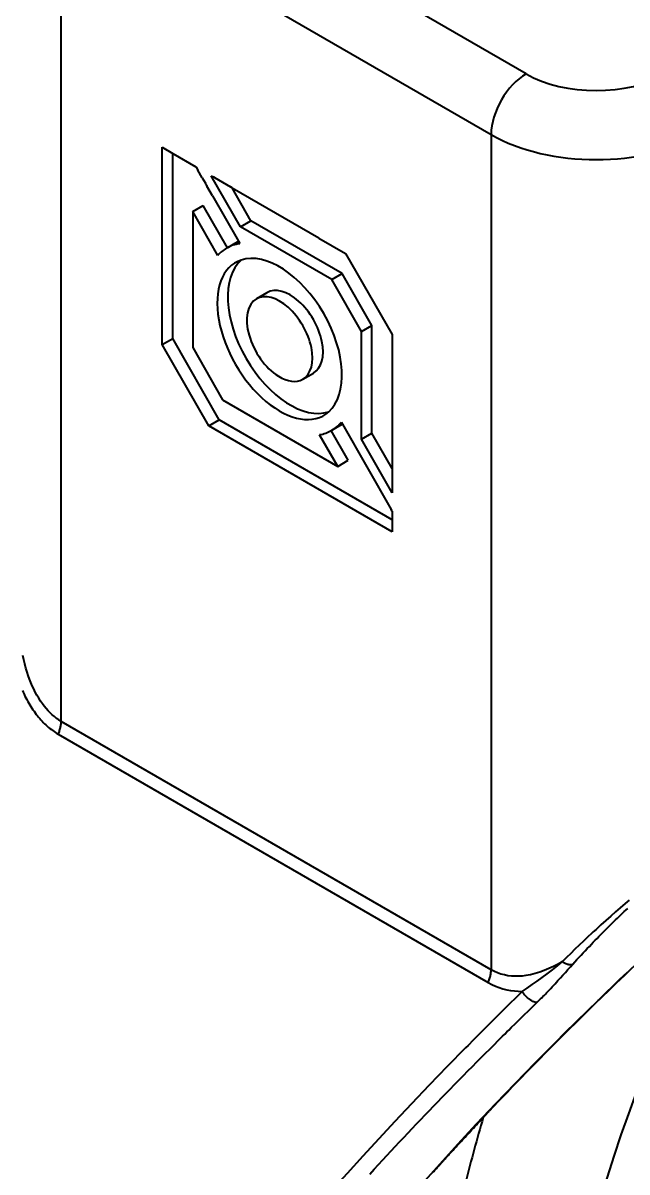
# Model space of a CAD drawing. Header units: millimetres. Extents: x 15 to 415, y 5 to 292.
# Drawn here: x 279.25 to 291.45, y 116.65 to 139.85 of the extents above; entities that cross this region are included whole.
import ezdxf

# ---------------------------------------------------------------- set-up
doc = ezdxf.new("R2010")
doc.units = ezdxf.units.MM
doc.layers.add('Geometries', color=7, linetype='Continuous')

msp = doc.modelspace()

# ---------------------------------------------------------------- linework, layer by layer
at = {"layer": 'Geometries', "linetype": 'Continuous', "lineweight": 40}
for p, q in [((289.416, 138.819), (280.73, 143.834)), ((280.023, 142.609), (288.708, 137.595)), ((280.023, 125.743), (280.023, 142.609)), ((288.708, 137.595), (288.708, 120.729)), ((282.064, 133.354), (282.064, 137.336)), ((282.064, 137.336), (282.276, 137.213)), ((282.276, 133.476), (282.276, 137.213)), ((282.276, 137.213), (282.746, 136.942)), ((282.746, 136.942), (282.751, 136.933)), ((282.751, 136.933), (282.786, 136.872)), ((282.874, 136.718), (282.786, 136.872)), ((282.874, 136.718), (282.936, 136.609)), ((283.054, 136.761), (283.072, 136.751)), ((283.644, 135.732), (283.054, 136.761)), ((283.075, 136.749), (283.072, 136.751)), ((283.075, 136.749), (283.09, 136.741)), ((283.12, 136.723), (283.09, 136.741)), ((283.12, 136.723), (283.444, 136.537)), ((282.936, 136.609), (282.941, 136.6)), ((282.946, 136.59), (282.941, 136.6)), ((282.946, 136.59), (282.956, 136.573)), ((282.956, 136.573), (282.967, 136.554)), ((283.08, 136.357), (282.967, 136.554)), ((283.476, 136.518), (283.444, 136.537)), ((283.856, 135.854), (283.476, 136.518)), ((283.476, 136.518), (285.228, 135.506)), ((283.08, 136.357), (283.605, 135.437)), ((282.68, 136.038), (282.892, 136.16)), ((282.68, 136.038), (282.683, 133.291)), ((283.187, 135.154), (282.68, 136.038)), ((283.381, 135.308), (282.892, 136.16)), ((283.644, 135.732), (283.856, 135.854)), ((285.489, 134.666), (283.644, 135.732)), ((285.701, 134.789), (283.856, 135.854)), ((285.231, 135.504), (285.228, 135.506)), ((285.231, 135.504), (285.77, 135.193)), ((283.381, 135.308), (283.365, 135.299)), ((283.577, 135.422), (283.381, 135.308)), ((283.605, 135.437), (283.631, 135.39)), ((285.77, 135.193), (286.707, 133.553)), ((285.489, 134.666), (285.701, 134.789)), ((286.087, 133.617), (285.489, 134.666)), ((286.299, 133.739), (285.701, 134.789)), ((284.18, 134.4), (283.97, 134.279)), ((283.968, 134.277), (283.97, 134.279)), ((286.087, 133.617), (286.299, 133.739)), ((286.299, 131.567), (286.299, 133.739)), ((282.064, 133.354), (282.276, 133.476)), ((283.216, 131.832), (282.276, 133.476)), ((286.087, 131.445), (286.087, 133.617)), ((286.707, 133.553), (286.707, 130.853)), ((283.004, 131.709), (282.064, 133.354)), ((282.683, 133.291), (283.282, 132.238)), ((284.905, 132.654), (285.117, 132.776)), ((283.282, 132.238), (285.61, 130.894)), ((283.004, 131.709), (283.216, 131.832)), ((286.707, 129.816), (283.216, 131.832)), ((285.683, 131.785), (285.705, 131.746)), ((286.707, 129.571), (283.004, 131.709)), ((285.822, 131.017), (285.479, 131.615)), ((285.489, 131.621), (285.701, 131.743)), ((285.705, 131.746), (286.69, 130.02)), ((286.087, 131.445), (286.299, 131.567)), ((286.707, 130.853), (286.299, 131.567)), ((285.61, 130.894), (285.244, 131.533)), ((286.707, 130.358), (286.087, 131.445)), ((285.61, 130.894), (285.822, 131.017)), ((286.707, 130.853), (286.707, 130.358)), ((286.707, 129.99), (286.69, 130.02)), ((286.707, 129.99), (286.707, 129.816)), ((286.707, 129.816), (286.707, 129.571)), ((288.708, 120.729), (280.023, 125.743)), ((279.965, 125.485), (288.65, 120.471)), ((290.83, 121.545), (290.773, 121.493)), ((289.618, 120.053), (289.637, 120.072)), ((288.346, 119.306), (288.242, 119.201))]:
    msp.add_line(p, q, dxfattribs=at)
at = {"layer": 'Geometries', "linetype": 'Continuous', "lineweight": 40, "flags": 128}
for points in [[(280.023, 125.743), (279.976, 125.773), (279.929, 125.805), (279.885, 125.84), (279.841, 125.877), (279.799, 125.917), (279.758, 125.959), (279.718, 126.004), (279.68, 126.051), (279.643, 126.1), (279.608, 126.151), (279.57, 126.21), (279.534, 126.271), (279.5, 126.334), (279.468, 126.399), (279.438, 126.465), (279.41, 126.532), (279.383, 126.6), (279.358, 126.67), (279.335, 126.74), (279.31, 126.822), (279.288, 126.905), (279.267, 126.99), (279.248, 127.075)], [(279.238, 126.37), (279.255, 126.332), (279.272, 126.294), (279.29, 126.256), (279.309, 126.219), (279.328, 126.183), (279.348, 126.147), (279.368, 126.112), (279.389, 126.078), (279.41, 126.043), (279.431, 126.011), (279.452, 125.979), (279.474, 125.948), (279.497, 125.917), (279.52, 125.886), (279.543, 125.856), (279.566, 125.829), (279.589, 125.802), (279.612, 125.775), (279.636, 125.75), (279.66, 125.724), (279.686, 125.698), (279.713, 125.673), (279.74, 125.648), (279.768, 125.624), (279.796, 125.601), (279.824, 125.579), (279.852, 125.559), (279.879, 125.539), (279.907, 125.52), (279.936, 125.502), (279.965, 125.485)], [(279.965, 125.485), (279.972, 125.504), (279.98, 125.522), (279.986, 125.541), (279.992, 125.559), (279.998, 125.579), (280.004, 125.598), (280.008, 125.618)], [(280.008, 125.618), (280.012, 125.636), (280.016, 125.655), (280.018, 125.673), (280.02, 125.691), (280.022, 125.709), (280.023, 125.726), (280.023, 125.743)], [(291.497, 122.134), (291.415, 122.064), (291.318, 121.981), (291.221, 121.897), (291.124, 121.811), (291.026, 121.724), (290.928, 121.635), (290.83, 121.545)], [(290.36, 120.843), (290.401, 120.888), (290.442, 120.934), (290.483, 120.979), (290.525, 121.024), (290.567, 121.069), (290.609, 121.113), (290.651, 121.157), (290.693, 121.201), (290.735, 121.245), (290.772, 121.285), (290.81, 121.324), (290.848, 121.363), (290.887, 121.402), (290.925, 121.441), (290.963, 121.48), (291.002, 121.518), (291.04, 121.557), (291.077, 121.593), (291.113, 121.629), (291.15, 121.665), (291.187, 121.701), (291.224, 121.737), (291.26, 121.772), (291.295, 121.805), (291.33, 121.838), (291.364, 121.871), (291.399, 121.904), (291.433, 121.936), (291.468, 121.968)], [(290.773, 121.493), (290.744, 121.466), (290.658, 121.386), (290.573, 121.305), (290.488, 121.224), (290.403, 121.142), (290.318, 121.059), (290.234, 120.976), (290.15, 120.893)], [(290.15, 120.893), (290.06, 120.843), (289.968, 120.796), (289.876, 120.753), (289.783, 120.714), (289.69, 120.681), (289.597, 120.652), (289.503, 120.629), (289.41, 120.612), (289.337, 120.603), (289.263, 120.598), (289.191, 120.598), (289.119, 120.602), (289.047, 120.61), (288.977, 120.624), (288.908, 120.642), (288.84, 120.666), (288.774, 120.695), (288.708, 120.729)], [(289.338, 120.291), (289.439, 120.36), (289.541, 120.429), (289.642, 120.5), (289.743, 120.574), (289.844, 120.65), (289.946, 120.728), (290.048, 120.809), (290.15, 120.893)], [(290.15, 120.893), (290.164, 120.884), (290.178, 120.875), (290.192, 120.867), (290.207, 120.86), (290.221, 120.854), (290.235, 120.848), (290.249, 120.844), (290.263, 120.84), (290.277, 120.837), (290.29, 120.835), (290.303, 120.834), (290.315, 120.834), (290.327, 120.835), (290.339, 120.837), (290.35, 120.84), (290.36, 120.843)], [(288.693, 120.603), (288.697, 120.622), (288.701, 120.64), (288.704, 120.659), (288.706, 120.677), (288.707, 120.694), (288.708, 120.712), (288.708, 120.729)], [(289.637, 120.072), (289.661, 120.095), (289.685, 120.119), (289.709, 120.142), (289.732, 120.165), (289.755, 120.189), (289.778, 120.212), (289.804, 120.239), (289.83, 120.266), (289.856, 120.293), (289.881, 120.32), (289.912, 120.352), (289.941, 120.384), (289.971, 120.415), (290, 120.447), (290.029, 120.478), (290.057, 120.51), (290.108, 120.566), (290.159, 120.621), (290.209, 120.677), (290.259, 120.732), (290.309, 120.788), (290.36, 120.843)], [(290.873, 120.107), (290.895, 120.128), (290.98, 120.21), (291.066, 120.293), (291.152, 120.376), (291.237, 120.458), (291.322, 120.539), (291.408, 120.621), (291.436, 120.648)], [(291.454, 120.674), (291.296, 120.523), (290.895, 120.136)], [(288.65, 120.471), (288.658, 120.49), (288.665, 120.508), (288.672, 120.527), (288.678, 120.546), (288.684, 120.565), (288.689, 120.584), (288.693, 120.603)], [(288.65, 120.471), (288.722, 120.432), (288.796, 120.398), (288.871, 120.37), (288.947, 120.346), (289.025, 120.327), (289.102, 120.313), (289.18, 120.303), (289.258, 120.296), (289.337, 120.293)], [(289.337, 120.293), (288.951, 119.912), (288.57, 119.532), (288.346, 119.306)], [(289.637, 120.072), (289.628, 120.07), (289.619, 120.07), (289.608, 120.071), (289.591, 120.075), (289.572, 120.081), (289.553, 120.09), (289.532, 120.1), (289.518, 120.109), (289.504, 120.118), (289.489, 120.128), (289.475, 120.139), (289.461, 120.151), (289.446, 120.163), (289.425, 120.183), (289.405, 120.203), (289.386, 120.225), (289.368, 120.247), (289.357, 120.262), (289.347, 120.276), (289.337, 120.291)], [(289.065, 119.511), (289.115, 119.561), (289.203, 119.647), (289.29, 119.733), (289.377, 119.818), (289.463, 119.903), (289.55, 119.987), (289.618, 120.053)], [(290.164, 119.408), (290.233, 119.477), (290.315, 119.559), (290.398, 119.64), (290.479, 119.721), (290.561, 119.801), (290.643, 119.882), (290.726, 119.963), (290.81, 120.045), (290.873, 120.107)], [(290.895, 120.136), (290.862, 120.104), (290.434, 119.686), (290.186, 119.44)], [(288.984, 119.431), (289.028, 119.475), (289.065, 119.511)], [(290.186, 119.44), (290.013, 119.267), (289.599, 118.85), (289.194, 118.434), (288.797, 118.02), (288.409, 117.609), (288.031, 117.201), (287.664, 116.798), (287.307, 116.399), (286.962, 116.005), (286.628, 115.617), (286.306, 115.235), (285.997, 114.86), (285.7, 114.492), (285.416, 114.132), (285.146, 113.78), (284.888, 113.436), (284.644, 113.1), (284.413, 112.774)], [(286.255, 116.604), (286.345, 116.702), (286.436, 116.8), (286.52, 116.891), (286.604, 116.981), (286.688, 117.072), (286.773, 117.162), (286.858, 117.253), (286.944, 117.344), (287.03, 117.435), (287.116, 117.526), (287.203, 117.617), (287.29, 117.708), (287.377, 117.799), (287.464, 117.89), (287.547, 117.976), (287.63, 118.062), (287.714, 118.149), (287.798, 118.235), (287.882, 118.321), (287.971, 118.413), (288.061, 118.504), (288.151, 118.596), (288.241, 118.687), (288.331, 118.779), (288.422, 118.87), (288.508, 118.957), (288.594, 119.043), (288.68, 119.129), (288.767, 119.216), (288.854, 119.302), (288.885, 119.333)], [(288.885, 119.333), (288.94, 119.388), (288.984, 119.431)], [(288.242, 119.201), (288.194, 119.152), (287.823, 118.774), (287.458, 118.397), (287.098, 118.021), (286.765, 117.668), (286.437, 117.316), (286.114, 116.967), (285.797, 116.619), (285.487, 116.273), (285.164, 115.908), (284.848, 115.546), (284.539, 115.187), (284.237, 114.831), (283.944, 114.478), (283.658, 114.129), (283.395, 113.803), (283.14, 113.481), (282.892, 113.162), (282.651, 112.848), (282.418, 112.537)], [(288.596, 117.795), (288.648, 117.851), (288.668, 117.871)], [(287.537, 116.642), (287.552, 116.658), (287.566, 116.674), (287.585, 116.695), (287.603, 116.715), (287.621, 116.735), (287.632, 116.748), (287.644, 116.761), (287.647, 116.765), (287.65, 116.768), (287.653, 116.771), (287.656, 116.774), (287.658, 116.776), (287.66, 116.778), (287.661, 116.78), (287.662, 116.781), (287.663, 116.783), (287.665, 116.784), (287.666, 116.786), (287.669, 116.789), (287.672, 116.792), (287.676, 116.796), (287.685, 116.806), (287.694, 116.817), (287.706, 116.83), (287.719, 116.844), (287.732, 116.858), (287.744, 116.872), (287.756, 116.885), (287.769, 116.9), (287.782, 116.914), (287.796, 116.929), (287.81, 116.945), (287.827, 116.964), (287.845, 116.983), (287.864, 117.004), (287.882, 117.024), (287.902, 117.046), (287.921, 117.067), (287.941, 117.089), (287.962, 117.111), (287.983, 117.134), (288.003, 117.156), (288.023, 117.179), (288.044, 117.201), (288.065, 117.224), (288.087, 117.248), (288.109, 117.272), (288.132, 117.297), (288.157, 117.324), (288.183, 117.352), (288.21, 117.381), (288.237, 117.41), (288.265, 117.44), (288.293, 117.471), (288.322, 117.502), (288.351, 117.533), (288.381, 117.565), (288.411, 117.598), (288.442, 117.631), (288.473, 117.664), (288.504, 117.697), (288.535, 117.731), (288.551, 117.748)], [(288.551, 117.748), (288.592, 117.791), (288.596, 117.795)]]:
    msp.add_lwpolyline(points, dxfattribs=at)
at = {"layer": 'Geometries', "linetype": 'Continuous', "lineweight": 40}
for centre, radius, start, end in [((349.969, 59.205), 84.861, 132.27367, 133.6102), ((340.463, 68.947), 71.249, 134.90776, 136.63278), ((313.399, 110.29), 25.943, 163.2947, 166.2579)]:
    msp.add_arc(centre, radius, start, end, dxfattribs=at)
for centre, major_axis, start_param, end_param in [((289.416, 138.003), (0.5, 0.866), 0.785398, 2.356194), ((290.83, 139.636), (2, 0), 3.926991, 5.497787), ((290.83, 138.819), (-3, 0), 0.785398, 2.356194), ((284.427, 133.46), (1.062, -1.839), 3.141593, 3.327532), ((284.427, 133.46), (1.062, -1.839), 2.914314, 3.141593), ((284.639, 133.582), (1.062, -1.839), 3.115796, 3.141593), ((284.436, 133.465), (-0.891, 1.543), 6.163843, 9.544121), ((284.649, 133.588), (-0.891, 1.543), 0.119343, 3.02225), ((284.436, 133.465), (-0.891, 1.543), 3.260935, 6.163843), ((284.436, 133.465), (0.469, -0.812), 0, 3.141593), ((284.649, 133.588), (0.469, -0.812), 0, 3.141593), ((284.436, 133.465), (0.469, -0.812), 3.141593, 5.458167), ((284.436, 133.465), (0.469, -0.812), 5.458167, 6.283185), ((284.427, 133.46), (1.062, -1.839), 0, 0.205628), ((284.427, 133.46), (1.062, -1.839), 6.073125, 6.27429), ((284.427, 133.46), (1.062, -1.839), 6.27429, 6.283185), ((284.639, 133.582), (1.062, -1.839), 0, 0.004239), ((302.732, 117.442), (9, 15.588), 1.555066, 2.391508)]:
    msp.add_ellipse(centre, major_axis=major_axis, ratio=0.57735, start_param=start_param, end_param=end_param, dxfattribs=at)

doc.saveas('drawing.dxf')
